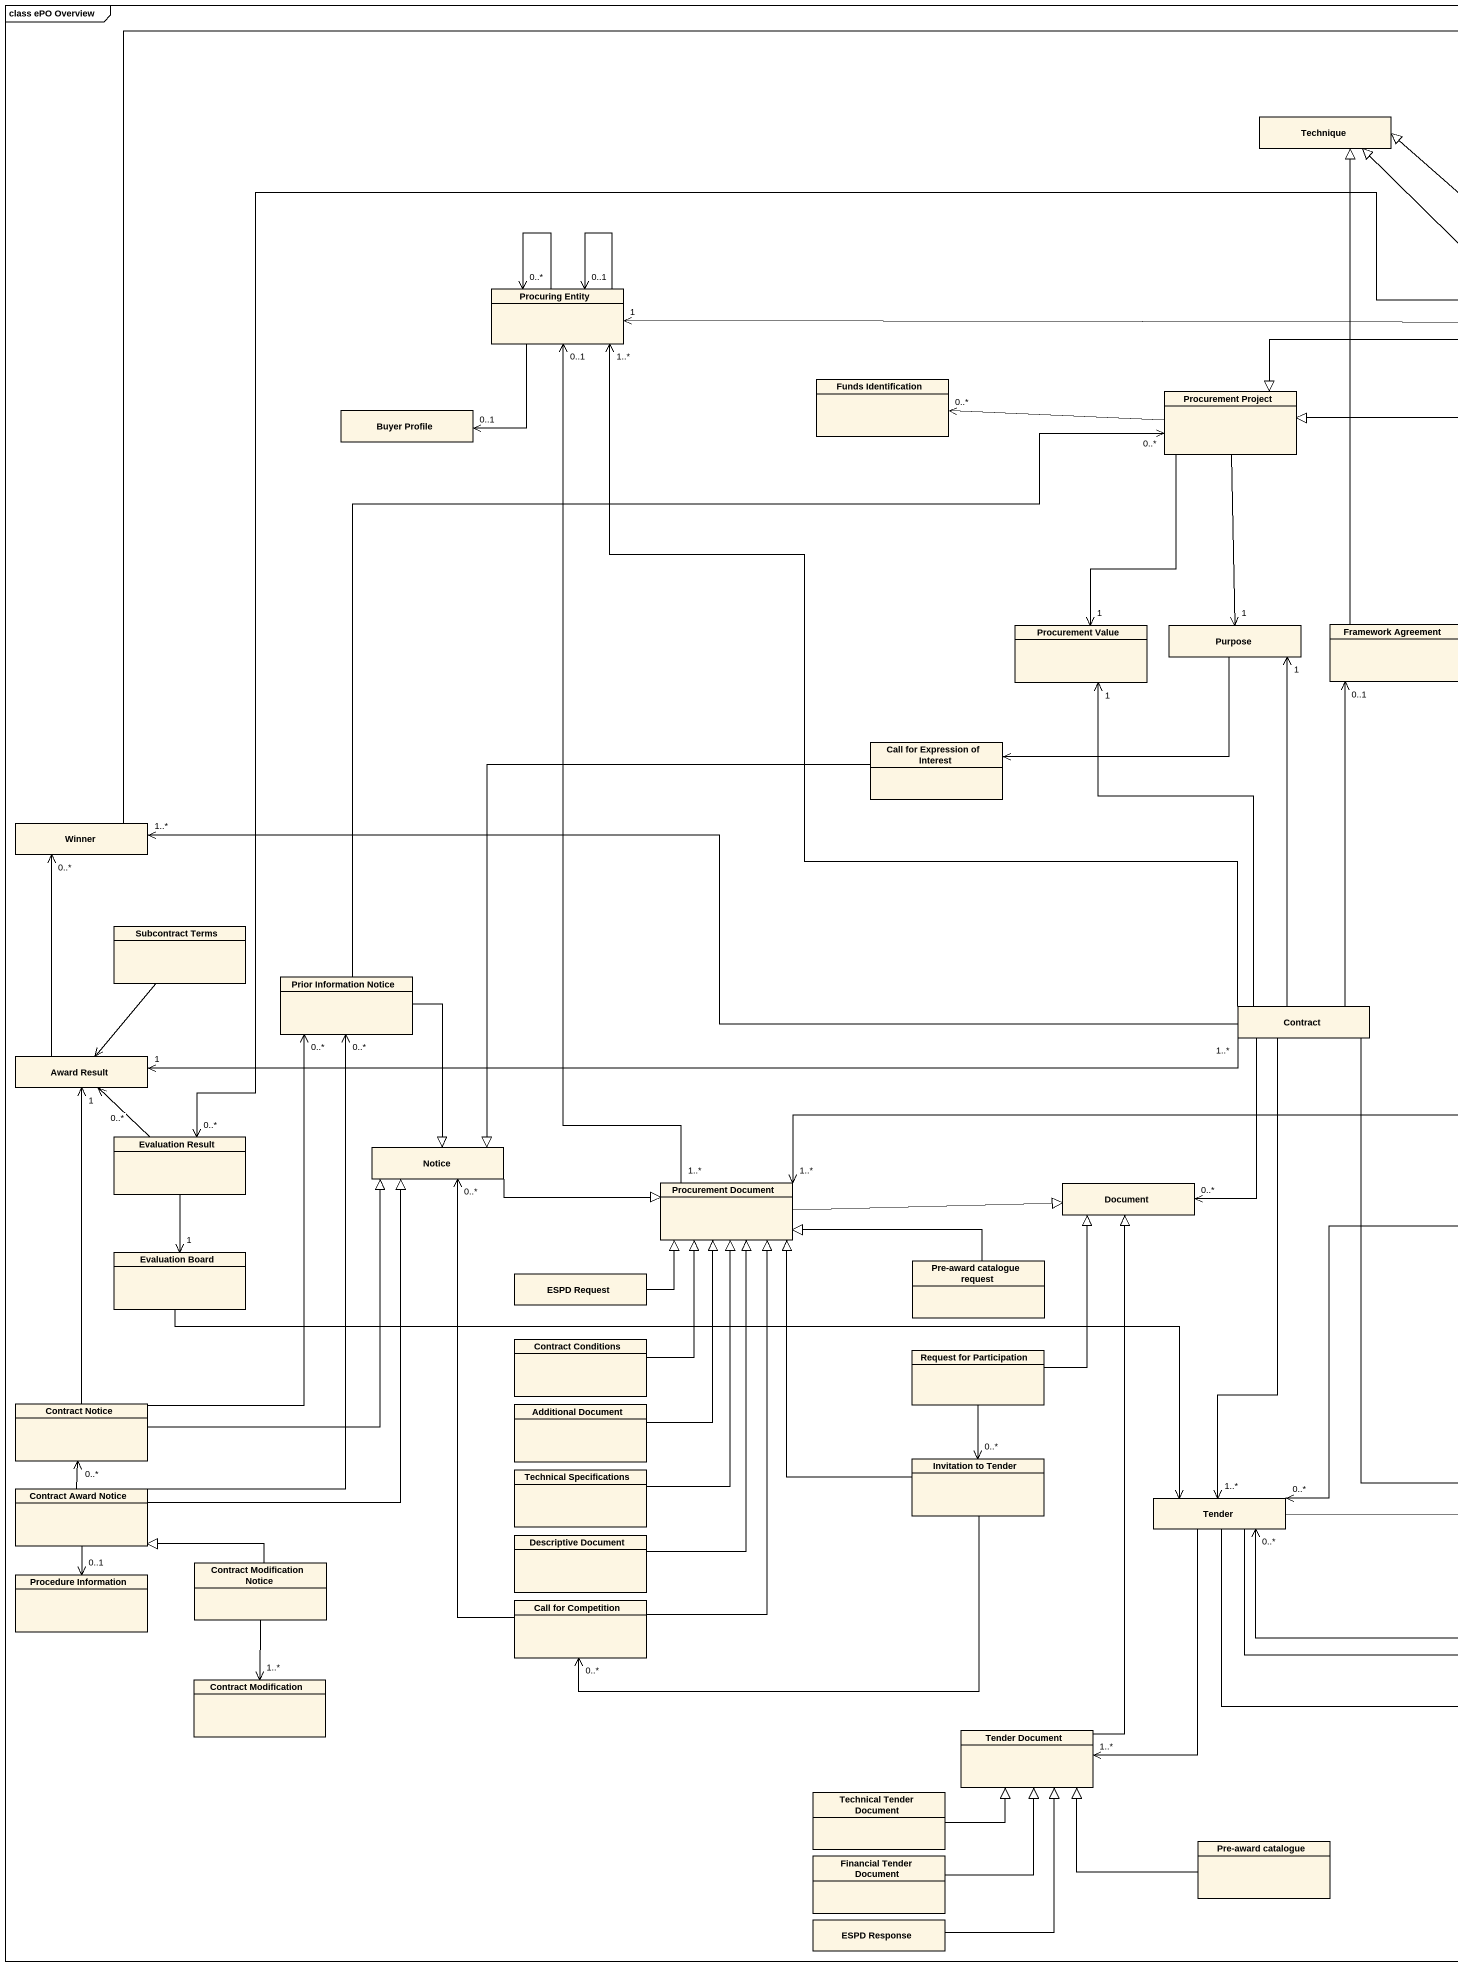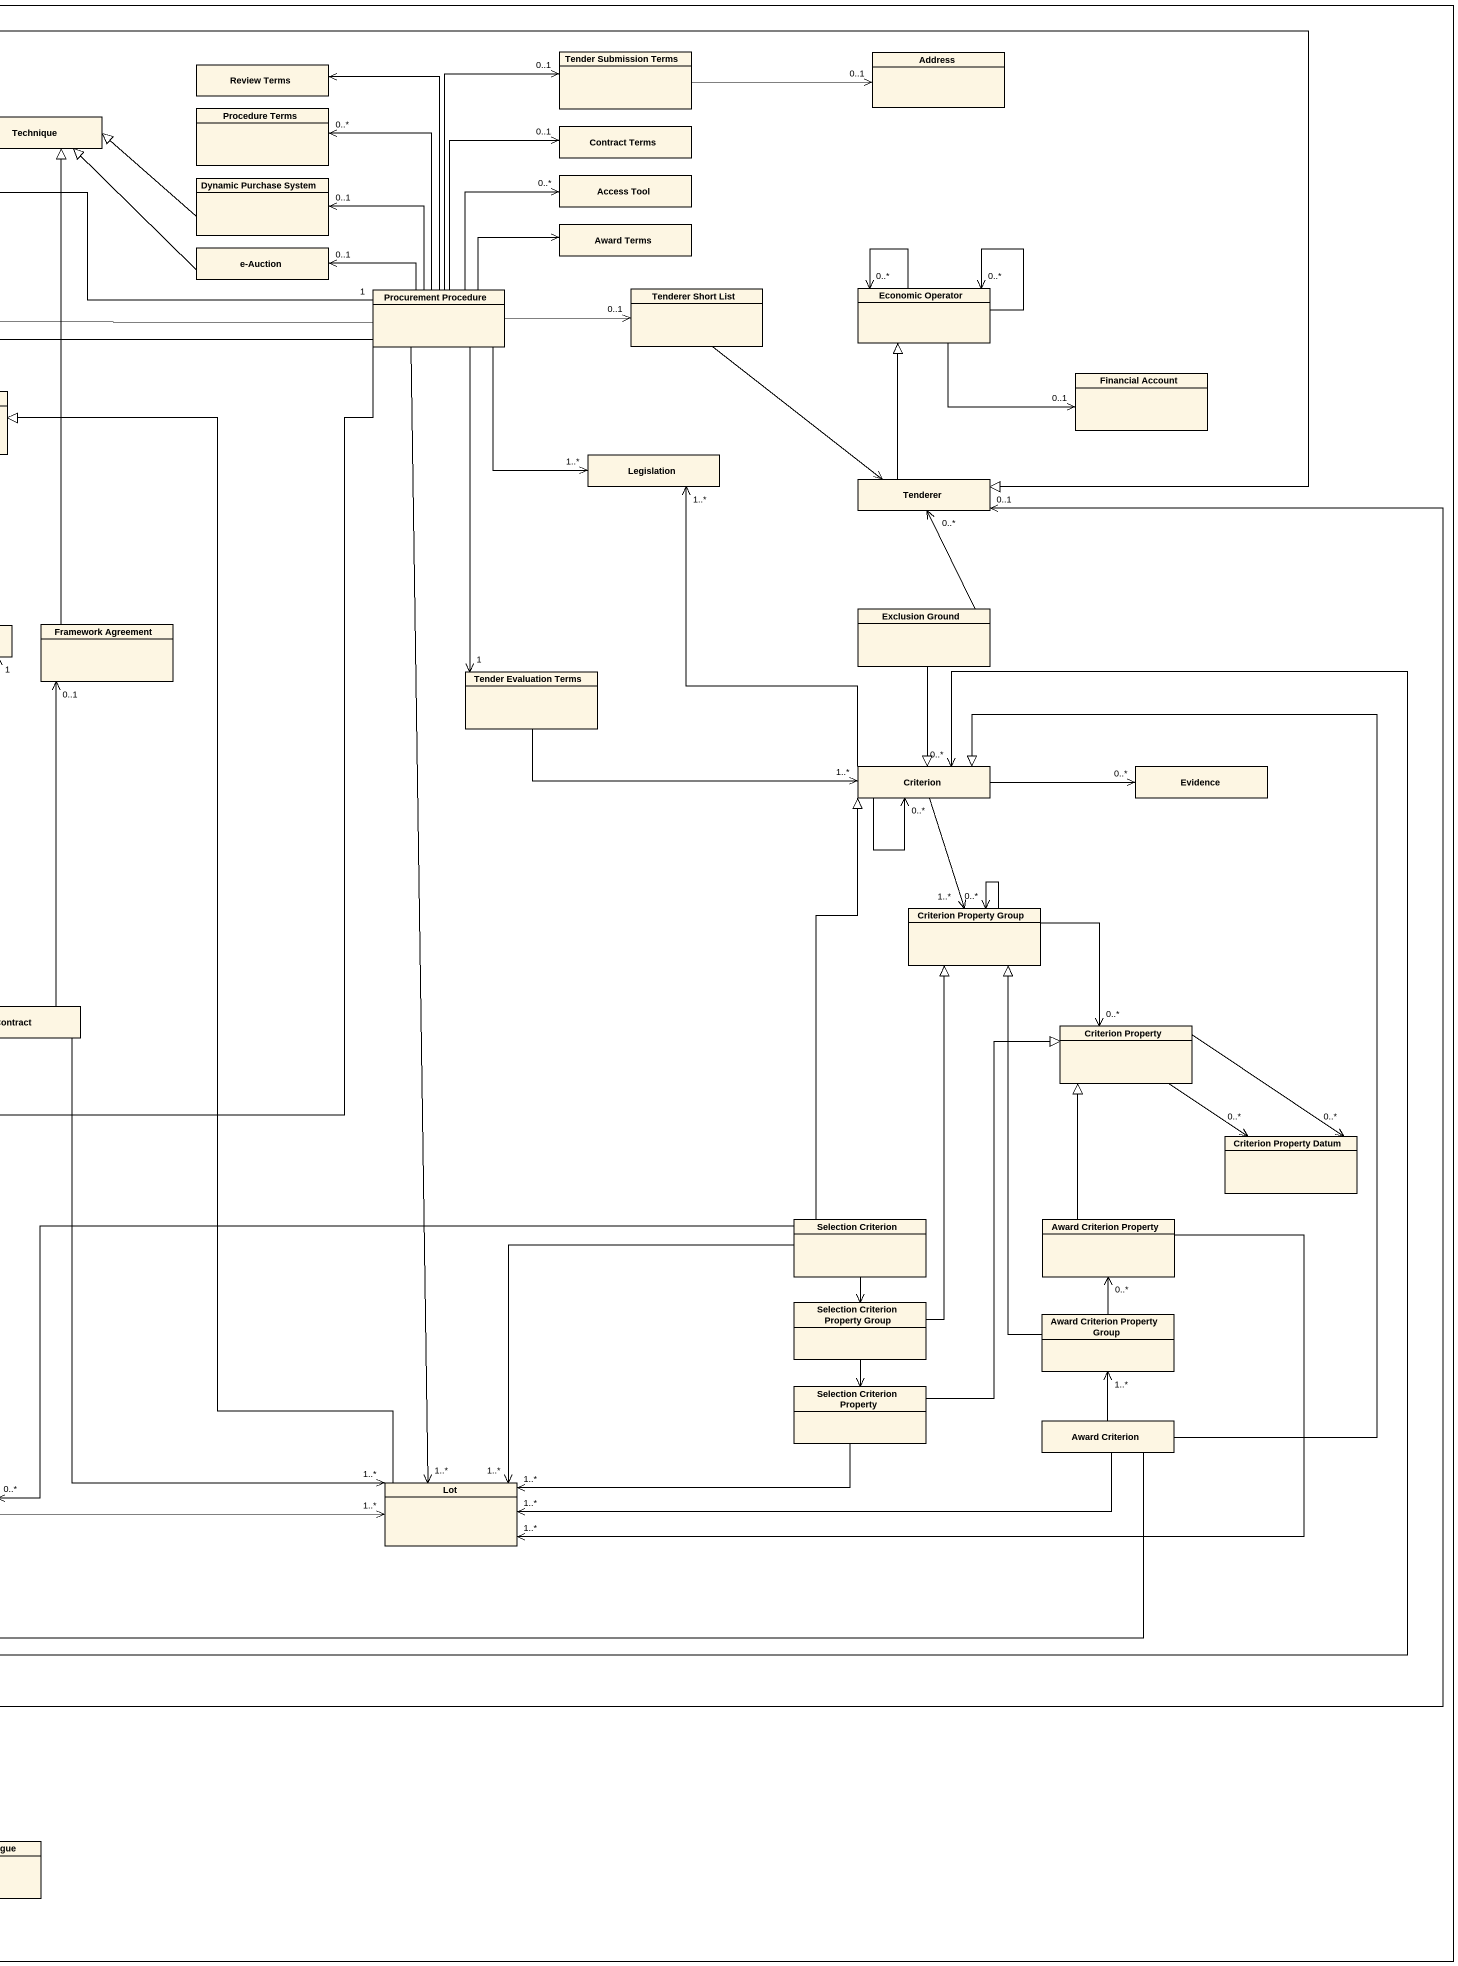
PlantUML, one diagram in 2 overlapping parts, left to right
@startuml
mainframe class ePO Overview
hide circle
hide empty members
class "Review Terms" as Review_Terms
class "Tender Submission Terms" as Tender_Submission_Terms
class Address
class Technique
class "Procedure Terms" as Procedure_Terms
class "Contract Terms" as Contract_Terms
class "Dynamic Purchase System" as Dynamic_Purchase_System
class "Access Tool" as Access_Tool
class "Award Terms" as Award_Terms
class "e-Auction" as e_Auction
class "Procuring Entity" as Procuring_Entity
class "Procurement Procedure" as Procurement_Procedure
class "Tenderer Short List" as Tenderer_Short_List
class "Economic Operator" as Economic_Operator
class "Funds Identification" as Funds_Identification
class "Procurement Project" as Procurement_Project
class "Financial Account" as Financial_Account
class "Buyer Profile" as Buyer_Profile
class Legislation
class Tenderer
class "Procurement Value" as Procurement_Value
class Purpose
class "Framework Agreement" as Framework_Agreement
class "Exclusion Ground" as Exclusion_Ground
class "Tender Evaluation Terms" as Tender_Evaluation_Terms
class "Call for Expression of Interest" as Call_for_Expression_of
class Criterion
class Evidence
class Winner
class "Subcontract Terms" as Subcontract_Terms
class "Criterion Property Group" as Criterion_Property_Group
class "Prior Information Notice" as Prior_Information_Notice
class Contract
class "Criterion Property" as Criterion_Property
class "Award Result" as Award_Result
class "Evaluation Result" as Evaluation_Result
class Notice
class "Criterion Property Datum" as Criterion_Property_Datum
class "Procurement Document" as Procurement_Document
class Document
class "Selection Criterion" as Selection_Criterion
class "Award Criterion Property" as Award_Criterion_Property
class "Evaluation Board" as Evaluation_Board
class "ESPD Request" as ESPD_Request
class "Pre-award catalogue request" as Pre_award_catalogue_request
class "Selection Criterion Property Group" as Selection_Criterion_2
class "Award Criterion Property Group" as Award_Criterion_Property_2
class "Contract Conditions" as Contract_Conditions
class "Request for Participation" as Request_for_Participation
class "Selection Criterion Property" as Selection_Criterion_Property
class "Contract Notice" as Contract_Notice
class "Additional Document" as Additional_Document
class "Award Criterion" as Award_Criterion
class "Technical Specifications" as Technical_Specifications
class "Invitation to Tender" as Invitation_to_Tender
class "Contract Award Notice" as Contract_Award_Notice
class Tender
class Lot
class "Descriptive Document" as Descriptive_Document
class "Procedure Information" as Procedure_Information
class "Contract Modification Notice" as Contract_Modification_Notice
class "Call for Competition" as Call_for_Competition
class "Contract Modification" as Contract_Modification
class "Tender Document" as Tender_Document
class "Technical Tender Document" as Technical_Tender_Document
class "Financial Tender Document" as Financial_Tender_Document
class "Pre-award catalogue" as Pre_award_catalogue
class "ESPD Response" as ESPD_Response
Tender_Submission_Terms -right-> "0..1" Address
Dynamic_Purchase_System -left-|> Technique
e_Auction -left-|> Technique
Procuring_Entity --> "0..1" Procuring_Entity
Procuring_Entity --> "0..*" Procuring_Entity
Procuring_Entity --> "0..1" Buyer_Profile
Procurement_Procedure -up-> Review_Terms
Procurement_Procedure -up-> "0..1" Tender_Submission_Terms
Procurement_Procedure -up-> "0..*" Procedure_Terms
Procurement_Procedure -up-> "0..1" Contract_Terms
Procurement_Procedure -up-> "0..1" Dynamic_Purchase_System
Procurement_Procedure -up-> "0..*" Access_Tool
Procurement_Procedure -right-> Award_Terms
Procurement_Procedure -left-> "0..1" e_Auction
Procurement_Procedure -left-> "1" Procuring_Entity
Procurement_Procedure -right-> "0..1" Tenderer_Short_List
Procurement_Procedure -left-|> Procurement_Project
Procurement_Procedure --> "1..*" Legislation
Procurement_Procedure --> "1" Tender_Evaluation_Terms
Procurement_Procedure "1" -left-> "0..*" Evaluation_Result
Procurement_Procedure --> "1..*" Procurement_Document
Procurement_Procedure --> "1..*" Lot
Tenderer_Short_List --> Tenderer
Economic_Operator --> "0..*" Economic_Operator
Economic_Operator --> "0..*" Economic_Operator
Economic_Operator -right-> "0..1" Financial_Account
Procurement_Project -left-> "0..*" Funds_Identification
Procurement_Project --> "1" Procurement_Value
Procurement_Project --> "1" Purpose
Tenderer -up-|> Economic_Operator
Purpose -left-> Call_for_Expression_of
Framework_Agreement -up-|> Technique
Exclusion_Ground -up-> "0..*" Tenderer
Exclusion_Ground --|> Criterion
Tender_Evaluation_Terms -right-> "1..*" Criterion
Call_for_Expression_of --|> Notice
Criterion -up-> "1..*" Legislation
Criterion --> "0..*" Criterion
Criterion -right-> "0..*" Evidence
Criterion --> "1..*" Criterion_Property_Group
Winner -right-|> Tenderer
Subcontract_Terms --> Award_Result
Criterion_Property_Group --> "0..*" Criterion_Property_Group
Criterion_Property_Group --> "0..*" Criterion_Property
Prior_Information_Notice -up-> "0..*" Procurement_Project
Prior_Information_Notice --|> Notice
Contract -up-> "1..*" Procuring_Entity
Contract -up-> "1" Procurement_Value
Contract -up-> "1" Purpose
Contract -up-> "0..1" Framework_Agreement
Contract -left-> "1..*" Winner
Contract "1..*" -left-> "1" Award_Result
Contract --> "0..*" Document
Contract --> "1..*" Lot
Criterion_Property --> "0..*" Criterion_Property_Datum
Criterion_Property --> "0..*" Criterion_Property_Datum
Award_Result -up-> "0..*" Winner
Evaluation_Result -up-> "0..*" Award_Result
Evaluation_Result --> "1" Evaluation_Board
Notice -right-|> Procurement_Document
Procurement_Document "1..*" -up-> "0..1" Procuring_Entity
Procurement_Document -right-|> Document
Selection_Criterion -up-|> Criterion
Selection_Criterion --> Selection_Criterion_2
Selection_Criterion -left-> "0..*" Tender
Selection_Criterion --> "1..*" Lot
Award_Criterion_Property -up-|> Criterion_Property
Award_Criterion_Property -left-> "1..*" Lot
Evaluation_Board -right-> Tender
ESPD_Request -right-|> Procurement_Document
Pre_award_catalogue_request -left-|> Procurement_Document
Selection_Criterion_2 -up-|> Criterion_Property_Group
Selection_Criterion_2 --> Selection_Criterion_Property
Award_Criterion_Property_2 -up-|> Criterion_Property_Group
Award_Criterion_Property_2 -up-> "0..*" Award_Criterion_Property
Contract_Conditions -up-|> Procurement_Document
Request_for_Participation -up-|> Document
Request_for_Participation --> "0..*" Invitation_to_Tender
Selection_Criterion_Property -up-|> Criterion_Property
Selection_Criterion_Property -left-> "1..*" Lot
Contract_Notice -up-> "0..*" Prior_Information_Notice
Contract_Notice -up-> "1" Award_Result
Contract_Notice -up-|> Notice
Additional_Document -up-|> Procurement_Document
Award_Criterion -up-|> Criterion
Award_Criterion -up-> "1..*" Award_Criterion_Property_2
Award_Criterion -left-> "0..*" Tender
Award_Criterion -left-> "1..*" Lot
Technical_Specifications -up-|> Procurement_Document
Invitation_to_Tender -up-|> Procurement_Document
Invitation_to_Tender -left-> "0..*" Call_for_Competition
Contract_Award_Notice -up-> "0..*" Prior_Information_Notice
Contract_Award_Notice -up-|> Notice
Contract_Award_Notice -up-> "0..*" Contract_Notice
Contract_Award_Notice --> "0..1" Procedure_Information
Tender -up-> "0..1" Tenderer
Tender -up-> "0..*" Criterion
Tender "1..*" <-up- Contract
Tender -right-> "1..*" Lot
Tender --> "1..*" Tender_Document
Lot -up-|> Procurement_Project
Descriptive_Document -up-|> Procurement_Document
Contract_Modification_Notice -left-|> Contract_Award_Notice
Contract_Modification_Notice --> "1..*" Contract_Modification
Call_for_Competition -up-> "0..*" Notice
Call_for_Competition -up-|> Procurement_Document
Tender_Document -up-|> Document
Technical_Tender_Document -right-|> Tender_Document
Financial_Tender_Document -up-|> Tender_Document
Pre_award_catalogue -left-|> Tender_Document
ESPD_Response -up-|> Tender_Document
@enduml
